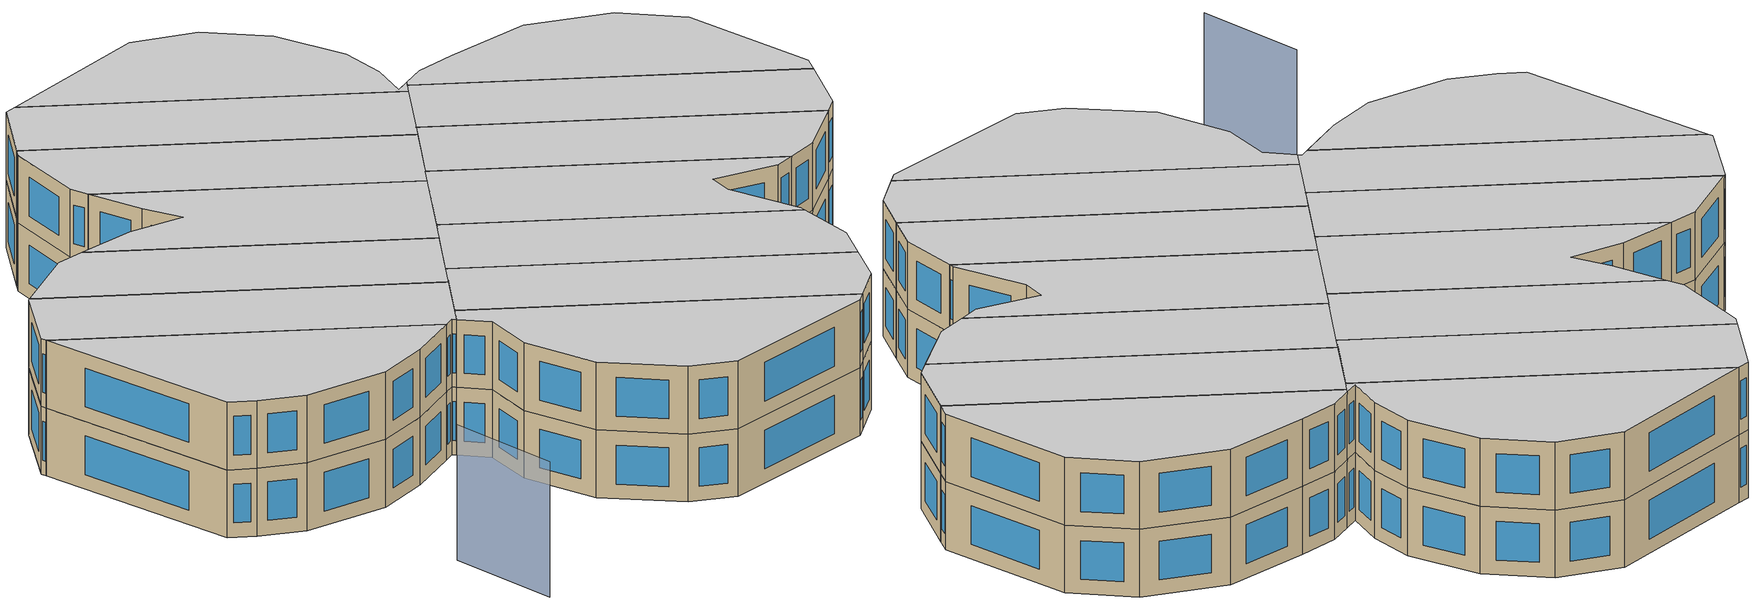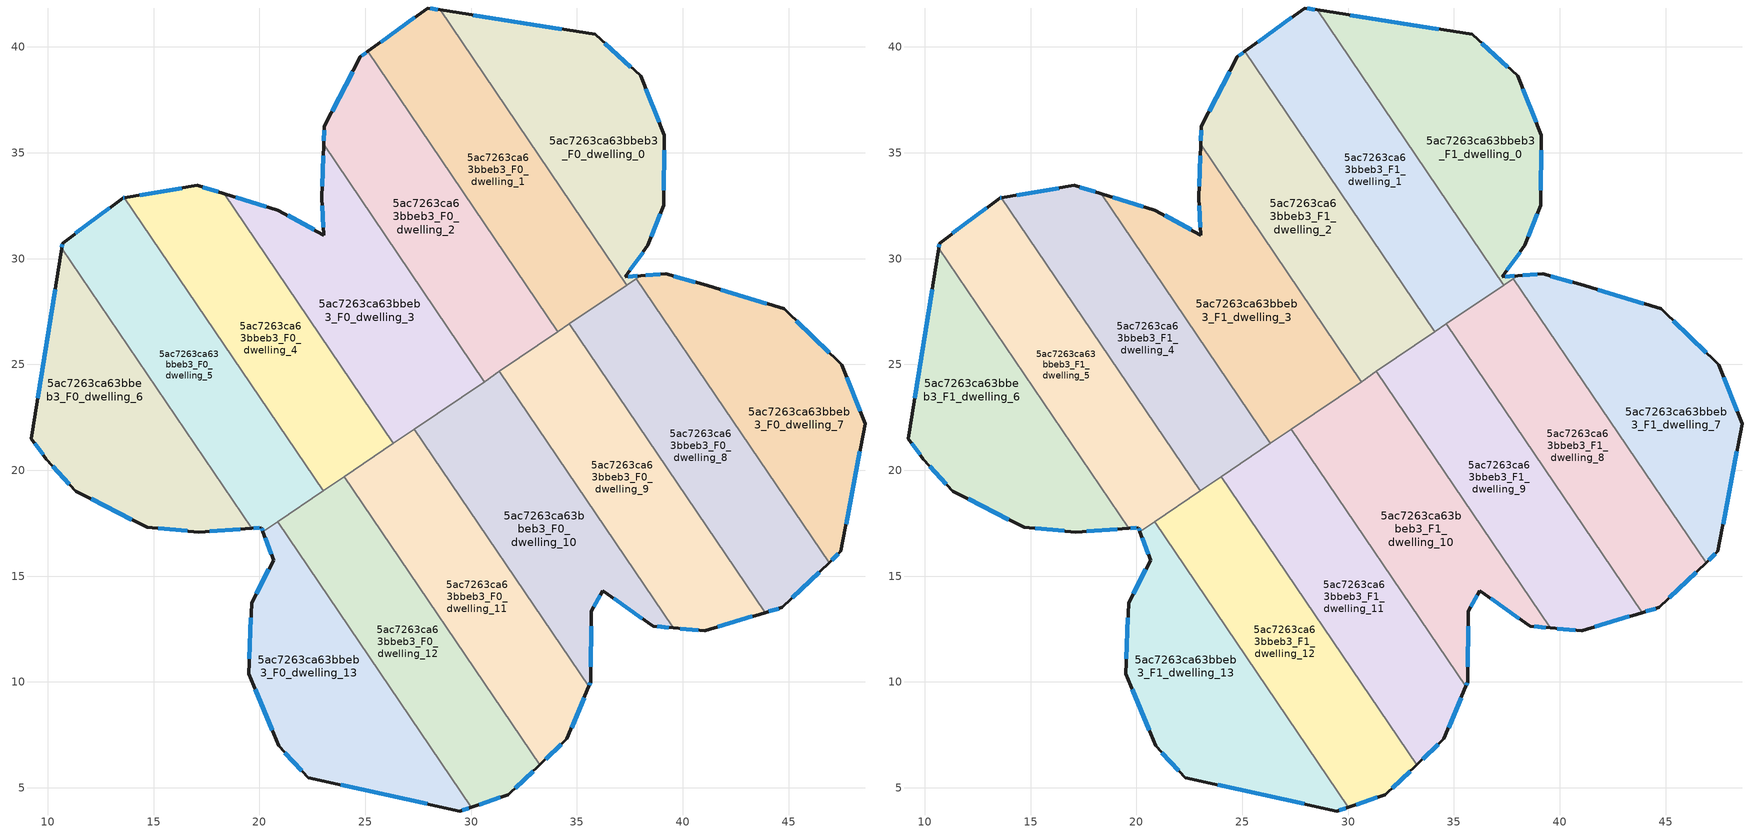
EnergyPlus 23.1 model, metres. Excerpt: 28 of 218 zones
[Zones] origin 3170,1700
5ac7263ca63bbeb3_F0_dwelling_0
 floor ground (EU_floor_Construction): 38.01,38.63 39.13,35.83 39.09,32.52 38.35,30.62 37.27,29.14 38.01,29.19 37.35,28.75 28.54,41.75 35.85,40.59 z0
 wall outside (EU_wall_Construction): 38.01,29.19 37.27,29.14 38.35,30.62 39.09,32.52 39.13,35.83 38.01,38.63 35.85,40.59 28.54,41.75 z0:3
 wall to 5ac7263ca63bbeb3_F0_dwelling_1 (EU_wall_Construction): 28.54,41.75 37.35,28.75 z0:3
 wall to 5ac7263ca63bbeb3_F0_dwelling_8 (EU_wall_Construction): 37.35,28.75 37.81,29.06 z0:3
 wall to 5ac7263ca63bbeb3_F0_dwelling_7 (EU_wall_Construction): 37.81,29.06 38.01,29.19 z0:3
 window (EU_Window_Construction): 39.1,33.23 39.12,35.12 / 38.51,31.03 38.94,32.11 / 37.5,29.46 38.12,30.3 / 37.85,29.18 37.43,29.15 / 34.29,40.84 30.11,41.5 / 37.55,39.05 36.32,40.17 / 38.89,36.43 38.25,38.03 z0.64:2.36
5ac7263ca63bbeb3_F0_dwelling_1
 floor ground (EU_floor_Construction): 28.54,41.75 37.35,28.75 34.1,26.54 25.12,39.79 27.95,41.84 z0
 wall outside (EU_wall_Construction): 28.54,41.75 27.95,41.84 25.12,39.79 z0:3
 wall to 5ac7263ca63bbeb3_F0_dwelling_2 (EU_wall_Construction): 25.12,39.79 34.1,26.54 z0:3
 wall to 5ac7263ca63bbeb3_F0_dwelling_9 (EU_wall_Construction): 34.1,26.54 34.65,26.91 z0:3
 wall to 5ac7263ca63bbeb3_F0_dwelling_8 (EU_wall_Construction): 34.65,26.91 37.36,28.75 z0:3
 window (EU_Window_Construction): 27.35,41.4 25.73,40.23 / 28.42,41.77 28.08,41.82 z0.64:2.36
5ac7263ca63bbeb3_F0_dwelling_10
 floor ground (EU_floor_Construction): 31.34,24.67 39.55,12.55 38.6,12.64 36.22,14.3 35.68,13.34 35.65,10.01 35.55,9.79 27.31,21.94 z0
 wall outside (EU_wall_Construction): 35.55,9.79 35.65,10.01 35.68,13.34 36.22,14.3 38.6,12.64 39.55,12.55 z0:3
 wall to 5ac7263ca63bbeb3_F0_dwelling_9 (EU_wall_Construction): 39.55,12.55 31.34,24.67 z0:3
 wall to 5ac7263ca63bbeb3_F0_dwelling_11 (EU_wall_Construction): 27.31,21.94 35.55,9.79 z0:3
 wall to 5ac7263ca63bbeb3_F0_dwelling_3 (EU_wall_Construction): 30.63,24.19 27.31,21.94 z0:3
 wall to 5ac7263ca63bbeb3_F0_dwelling_2 (EU_wall_Construction): 31.34,24.67 30.63,24.19 z0:3
 window (EU_Window_Construction): 38.8,12.62 39.35,12.57 / 36.73,13.95 38.09,13 / 35.8,13.55 36.11,14.1 / 35.65,10.73 35.67,12.63 / 35.57,9.84 35.63,9.96 z0.64:2.36
5ac7263ca63bbeb3_F0_dwelling_11
 floor ground (EU_floor_Construction): 27.31,21.94 35.55,9.79 34.53,7.31 33.24,6.09 24.01,19.7 z0
 wall outside (EU_wall_Construction): 33.24,6.09 34.53,7.31 35.55,9.79 z0:3
 wall to 5ac7263ca63bbeb3_F0_dwelling_12 (EU_wall_Construction): 24.01,19.7 33.24,6.09 z0:3
 wall to 5ac7263ca63bbeb3_F0_dwelling_4 (EU_wall_Construction): 26.32,21.27 24.01,19.7 z0:3
 wall to 5ac7263ca63bbeb3_F0_dwelling_3 (EU_wall_Construction): 27.31,21.94 26.32,21.27 z0:3
 window (EU_Window_Construction): 34.75,7.84 35.33,9.26 / 33.52,6.35 34.25,7.05 z0.64:2.36
5ac7263ca63bbeb3_F0_dwelling_12
 floor ground (EU_floor_Construction): 24.01,19.7 33.24,6.09 31.76,4.67 30.01,4.08 20.86,17.57 z0
 wall outside (EU_wall_Construction): 30.01,4.08 31.76,4.67 33.24,6.09 z0:3
 wall to 5ac7263ca63bbeb3_F0_dwelling_13 (EU_wall_Construction): 20.86,17.57 30.01,4.08 z0:3
 wall to 5ac7263ca63bbeb3_F0_dwelling_5 (EU_wall_Construction): 23.01,19.02 20.86,17.57 z0:3
 wall to 5ac7263ca63bbeb3_F0_dwelling_4 (EU_wall_Construction): 24.01,19.7 23.01,19.02 z0:3
 window (EU_Window_Construction): 32.07,4.97 32.92,5.78 / 30.38,4.21 31.38,4.54 z0.64:2.36
5ac7263ca63bbeb3_F0_dwelling_13
 floor ground (EU_floor_Construction): 20.86,17.57 30.01,4.08 29.47,3.9 22.3,5.48 20.9,6.99 19.49,10.38 19.62,13.74 20.66,15.76 20.17,17.1 z0
 wall outside (EU_wall_Construction): 20.17,17.1 20.66,15.76 19.62,13.74 19.49,10.38 20.9,6.99 22.3,5.48 29.47,3.9 30.01,4.08 z0:3
 wall to 5ac7263ca63bbeb3_F0_dwelling_5 (EU_wall_Construction): 20.86,17.57 20.17,17.1 z0:3
 window (EU_Window_Construction): 19.79,9.65 20.6,7.71 / 19.6,13.02 19.52,11.1 / 20.44,15.33 19.85,14.17 / 20.27,16.81 20.56,16.04 / 29.58,3.94 29.89,4.05 / 23.84,5.14 27.93,4.24 / 21.2,6.66 22,5.8 z0.64:2.36
5ac7263ca63bbeb3_F0_dwelling_2
 floor ground (EU_floor_Construction): 25.12,39.79 34.1,26.54 30.63,24.19 23.04,35.39 23.07,36.25 24.77,39.54 z0
 wall outside (EU_wall_Construction): 25.12,39.79 24.77,39.54 23.07,36.25 23.04,35.39 z0:3
 wall to 5ac7263ca63bbeb3_F0_dwelling_3 (EU_wall_Construction): 23.04,35.39 30.63,24.19 z0:3
 wall to 5ac7263ca63bbeb3_F0_dwelling_9 (EU_wall_Construction): 31.33,24.67 34.1,26.54 z0:3
 window (EU_Window_Construction): 23.06,36.06 23.04,35.57 / 24.4,38.83 23.43,36.95 / 25.04,39.74 24.84,39.59 z0.64:2.36
5ac7263ca63bbeb3_F0_dwelling_3
 floor ground (EU_floor_Construction): 23.04,35.39 30.63,24.19 24.01,19.7 26.32,21.27 18.33,33.07 20.86,32.29 23.05,31.1 22.94,32.88 z0
 wall outside (EU_wall_Construction): 23.04,35.39 22.94,32.88 23.05,31.1 20.86,32.29 18.33,33.07 z0:3
 wall to 5ac7263ca63bbeb3_F0_dwelling_4 (EU_wall_Construction): 18.33,33.07 26.32,21.27 z0:3
 wall adiabatic (EU_wall_Construction): 26.32,21.27 24.01,19.7 26.32,21.27 z0:3
 window (EU_Window_Construction): 20.32,32.46 18.87,32.9 / 22.58,31.35 21.33,32.04 / 22.96,32.5 23.02,31.48 / 23.02,34.85 22.96,33.42 z0.64:2.36
5ac7263ca63bbeb3_F0_dwelling_4
 floor ground (EU_floor_Construction): 18.33,33.07 26.32,21.27 23.01,19.02 13.62,32.88 17.06,33.46 z0
 wall outside (EU_wall_Construction): 18.33,33.07 17.06,33.46 13.62,32.88 z0:3
 wall to 5ac7263ca63bbeb3_F0_dwelling_5 (EU_wall_Construction): 13.62,32.88 23.01,19.02 z0:3
 window (EU_Window_Construction): 16.32,33.33 14.35,33 / 18.05,33.15 17.33,33.37 z0.64:2.36
5ac7263ca63bbeb3_F0_dwelling_5
 floor ground (EU_floor_Construction): 13.62,32.88 23.01,19.02 20.17,17.1 20.09,17.29 19.63,17.26 10.66,30.49 10.7,30.74 13.54,32.86 z0
 wall outside (EU_wall_Construction): 13.62,32.88 13.54,32.86 10.7,30.74 10.66,30.49 / 19.63,17.26 20.09,17.29 20.17,17.1 z0:3
 wall to 5ac7263ca63bbeb3_F0_dwelling_6 (EU_wall_Construction): 10.66,30.49 19.63,17.26 z0:3
 window (EU_Window_Construction): 12.93,32.41 11.31,31.19 / 13.6,32.87 13.55,32.87 / 20.11,17.25 20.15,17.14 / 19.73,17.27 19.99,17.28 / 10.69,30.68 10.67,30.54 z0.64:2.36
5ac7263ca63bbeb3_F0_dwelling_6
 floor ground (EU_floor_Construction): 10.66,30.49 19.63,17.26 17.12,17.08 14.69,17.31 11.32,19.01 9.93,20.52 9.22,21.49 z0
 wall outside (EU_wall_Construction): 10.66,30.49 9.22,21.49 9.93,20.52 11.32,19.01 14.69,17.31 17.12,17.08 19.63,17.26 z0:3
 window (EU_Window_Construction): 10.23,20.19 11.02,19.33 / 9.37,21.28 9.78,20.72 / 10.35,28.56 9.53,23.41 / 17.66,17.12 19.09,17.22 / 15.21,17.26 16.6,17.13 / 12.04,18.65 13.97,17.67 z0.64:2.36
5ac7263ca63bbeb3_F0_dwelling_7
 floor ground (EU_floor_Construction): 44.78,27.63 47.5,24.98 48.61,22.19 47.47,16.17 46.91,15.64 37.81,29.06 38.01,29.19 39.19,29.28 40.97,28.79 z0
 wall outside (EU_wall_Construction): 46.91,15.64 47.47,16.17 48.61,22.19 47.5,24.98 44.78,27.63 40.97,28.79 39.19,29.28 38.01,29.19 z0:3
 wall to 5ac7263ca63bbeb3_F0_dwelling_8 (EU_wall_Construction): 37.81,29.06 46.91,15.64 z0:3
 window (EU_Window_Construction): 43.97,27.88 41.79,28.54 / 46.92,25.55 45.37,27.06 / 48.38,22.79 47.74,24.39 / 47.71,17.46 48.37,20.9 / 47.03,15.75 47.35,16.06 / 38.94,29.26 38.26,29.21 / 40.59,28.89 39.57,29.17 z0.64:2.36
5ac7263ca63bbeb3_F0_dwelling_8
 floor ground (EU_floor_Construction): 37.81,29.06 46.91,15.64 44.7,13.52 43.89,13.28 34.65,26.91 z0
 wall outside (EU_wall_Construction): 43.89,13.28 44.7,13.52 46.91,15.64 z0:3
 wall to 5ac7263ca63bbeb3_F0_dwelling_9 (EU_wall_Construction): 34.65,26.91 43.89,13.28 z0:3
 window (EU_Window_Construction): 44.06,13.33 44.52,13.47 / 45.17,13.97 46.44,15.18 z0.64:2.36
5ac7263ca63bbeb3_F0_dwelling_9
 floor ground (EU_floor_Construction): 34.65,26.91 43.89,13.28 41.04,12.42 39.55,12.55 31.34,24.67 z0
 wall outside (EU_wall_Construction): 39.55,12.55 41.04,12.42 43.89,13.28 z0:3
 window (EU_Window_Construction): 39.87,12.52 40.72,12.45 / 41.65,12.6 43.28,13.09 z0.64:2.36
5ac7263ca63bbeb3_F1_dwelling_0
 floor to 5ac7263ca63bbeb3_F0_dwelling_0 (EU_floor_Construction): 38.01,38.63 39.13,35.83 39.09,32.52 38.35,30.62 37.27,29.14 38.01,29.19 37.35,28.75 28.54,41.75 35.85,40.59 z3
 wall outside (EU_wall_Construction): 38.01,29.19 37.27,29.14 38.35,30.62 39.09,32.52 39.13,35.83 38.01,38.63 35.85,40.59 28.54,41.75 z3:6
 wall to 5ac7263ca63bbeb3_F1_dwelling_1 (EU_wall_Construction): 28.54,41.75 37.35,28.75 z3:6
 wall to 5ac7263ca63bbeb3_F1_dwelling_8 (EU_wall_Construction): 37.35,28.75 37.81,29.06 z3:6
 wall to 5ac7263ca63bbeb3_F1_dwelling_7 (EU_wall_Construction): 37.81,29.06 38.01,29.19 z3:6
 window (EU_Window_Construction): 39.1,33.23 39.12,35.12 / 38.51,31.03 38.94,32.11 / 37.5,29.46 38.12,30.3 / 37.85,29.18 37.43,29.15 / 34.29,40.84 30.11,41.5 / 37.55,39.05 36.32,40.17 / 38.89,36.43 38.25,38.03 z3.64:5.36
 ceiling to 5ac7263ca63bbeb3_F2_dwelling_0 (EU_floor_Construction): 38.01,29.19 37.27,29.14 38.35,30.62 39.09,32.52 39.13,35.83 38.01,38.63 35.85,40.59 28.54,41.75 37.35,28.75 z6
5ac7263ca63bbeb3_F1_dwelling_1
 floor to 5ac7263ca63bbeb3_F0_dwelling_1 (EU_floor_Construction): 28.54,41.75 37.35,28.75 34.1,26.54 25.12,39.79 27.95,41.84 z3
 wall outside (EU_wall_Construction): 28.54,41.75 27.95,41.84 25.12,39.79 z3:6
 wall to 5ac7263ca63bbeb3_F1_dwelling_2 (EU_wall_Construction): 25.12,39.79 34.1,26.54 z3:6
 wall to 5ac7263ca63bbeb3_F1_dwelling_9 (EU_wall_Construction): 34.1,26.54 34.65,26.91 z3:6
 wall to 5ac7263ca63bbeb3_F1_dwelling_8 (EU_wall_Construction): 34.65,26.91 37.36,28.75 z3:6
 window (EU_Window_Construction): 27.35,41.4 25.73,40.23 / 28.42,41.77 28.08,41.82 z3.64:5.36
 ceiling to 5ac7263ca63bbeb3_F2_dwelling_1 (EU_floor_Construction): 37.35,28.75 28.54,41.75 27.95,41.84 25.12,39.79 34.1,26.54 z6
5ac7263ca63bbeb3_F1_dwelling_10
 floor to 5ac7263ca63bbeb3_F0_dwelling_10 (EU_floor_Construction): 31.34,24.67 39.55,12.55 38.6,12.64 36.22,14.3 35.68,13.34 35.65,10.01 35.55,9.79 27.31,21.94 z3
 wall outside (EU_wall_Construction): 35.55,9.79 35.65,10.01 35.68,13.34 36.22,14.3 38.6,12.64 39.55,12.55 z3:6
 wall to 5ac7263ca63bbeb3_F1_dwelling_9 (EU_wall_Construction): 39.55,12.55 31.34,24.67 z3:6
 wall to 5ac7263ca63bbeb3_F1_dwelling_11 (EU_wall_Construction): 27.31,21.94 35.55,9.79 z3:6
 wall to 5ac7263ca63bbeb3_F1_dwelling_3 (EU_wall_Construction): 30.63,24.19 27.31,21.94 z3:6
 wall to 5ac7263ca63bbeb3_F1_dwelling_2 (EU_wall_Construction): 31.34,24.67 30.63,24.19 z3:6
 window (EU_Window_Construction): 38.8,12.62 39.35,12.57 / 36.73,13.95 38.09,13 / 35.8,13.55 36.11,14.1 / 35.65,10.73 35.67,12.63 / 35.57,9.84 35.63,9.96 z3.64:5.36
 ceiling to 5ac7263ca63bbeb3_F2_dwelling_10 (EU_floor_Construction): 39.55,12.55 31.34,24.67 27.31,21.94 35.55,9.79 35.65,10.01 35.68,13.34 36.22,14.3 38.6,12.64 z6
5ac7263ca63bbeb3_F1_dwelling_11
 floor to 5ac7263ca63bbeb3_F0_dwelling_11 (EU_floor_Construction): 27.31,21.94 35.55,9.79 34.53,7.31 33.24,6.09 24.01,19.7 z3
 wall outside (EU_wall_Construction): 33.24,6.09 34.53,7.31 35.55,9.79 z3:6
 wall to 5ac7263ca63bbeb3_F1_dwelling_12 (EU_wall_Construction): 24.01,19.7 33.24,6.09 z3:6
 wall to 5ac7263ca63bbeb3_F1_dwelling_4 (EU_wall_Construction): 26.32,21.27 24.01,19.7 z3:6
 wall to 5ac7263ca63bbeb3_F1_dwelling_3 (EU_wall_Construction): 27.31,21.94 26.32,21.27 z3:6
 window (EU_Window_Construction): 34.75,7.84 35.33,9.26 / 33.52,6.35 34.25,7.05 z3.64:5.36
 ceiling to 5ac7263ca63bbeb3_F2_dwelling_11 (EU_floor_Construction): 34.53,7.31 35.55,9.79 27.31,21.94 24.01,19.7 33.24,6.09 z6
5ac7263ca63bbeb3_F1_dwelling_12
 floor to 5ac7263ca63bbeb3_F0_dwelling_12 (EU_floor_Construction): 24.01,19.7 33.24,6.09 31.76,4.67 30.01,4.08 20.86,17.57 z3
 wall outside (EU_wall_Construction): 30.01,4.08 31.76,4.67 33.24,6.09 z3:6
 wall to 5ac7263ca63bbeb3_F1_dwelling_13 (EU_wall_Construction): 20.86,17.57 30.01,4.08 z3:6
 wall to 5ac7263ca63bbeb3_F1_dwelling_5 (EU_wall_Construction): 23.01,19.02 20.86,17.57 z3:6
 wall to 5ac7263ca63bbeb3_F1_dwelling_4 (EU_wall_Construction): 24.01,19.7 23.01,19.02 z3:6
 window (EU_Window_Construction): 32.07,4.97 32.92,5.78 / 30.38,4.21 31.38,4.54 z3.64:5.36
 ceiling to 5ac7263ca63bbeb3_F2_dwelling_12 (EU_floor_Construction): 31.76,4.67 33.24,6.09 24.01,19.7 20.86,17.57 30.01,4.08 z6
5ac7263ca63bbeb3_F1_dwelling_13
 floor to 5ac7263ca63bbeb3_F0_dwelling_13 (EU_floor_Construction): 20.86,17.57 30.01,4.08 29.47,3.9 22.3,5.48 20.9,6.99 19.49,10.38 19.62,13.74 20.66,15.76 20.17,17.1 z3
 wall outside (EU_wall_Construction): 20.17,17.1 20.66,15.76 19.62,13.74 19.49,10.38 20.9,6.99 22.3,5.48 29.47,3.9 30.01,4.08 z3:6
 wall to 5ac7263ca63bbeb3_F1_dwelling_5 (EU_wall_Construction): 20.86,17.57 20.17,17.1 z3:6
 window (EU_Window_Construction): 19.79,9.65 20.6,7.71 / 19.6,13.02 19.52,11.1 / 20.44,15.33 19.85,14.17 / 20.27,16.81 20.56,16.04 / 29.58,3.94 29.89,4.05 / 23.84,5.14 27.93,4.24 / 21.2,6.66 22,5.8 z3.64:5.36
 ceiling to 5ac7263ca63bbeb3_F2_dwelling_13 (EU_floor_Construction): 30.01,4.08 20.86,17.57 20.17,17.1 20.66,15.76 19.62,13.74 19.49,10.38 20.9,6.99 22.3,5.48 29.47,3.9 z6
5ac7263ca63bbeb3_F1_dwelling_2
 floor to 5ac7263ca63bbeb3_F0_dwelling_2 (EU_floor_Construction): 25.12,39.79 34.1,26.54 30.63,24.19 23.04,35.39 23.07,36.25 24.77,39.54 z3
 wall outside (EU_wall_Construction): 25.12,39.79 24.77,39.54 23.07,36.25 23.04,35.39 z3:6
 wall to 5ac7263ca63bbeb3_F1_dwelling_3 (EU_wall_Construction): 23.04,35.39 30.63,24.19 z3:6
 wall to 5ac7263ca63bbeb3_F1_dwelling_9 (EU_wall_Construction): 31.33,24.67 34.1,26.54 z3:6
 window (EU_Window_Construction): 23.06,36.06 23.04,35.57 / 24.4,38.83 23.43,36.95 / 25.04,39.74 24.84,39.59 z3.64:5.36
 ceiling to 5ac7263ca63bbeb3_F2_dwelling_2 (EU_floor_Construction): 34.1,26.54 25.12,39.79 24.77,39.54 23.07,36.25 23.04,35.39 30.63,24.19 z6
5ac7263ca63bbeb3_F1_dwelling_3
 floor to 5ac7263ca63bbeb3_F0_dwelling_3 (EU_floor_Construction): 23.04,35.39 30.63,24.19 24.01,19.7 26.32,21.27 18.33,33.07 20.86,32.29 23.05,31.1 22.94,32.88 z3
 wall outside (EU_wall_Construction): 23.04,35.39 22.94,32.88 23.05,31.1 20.86,32.29 18.33,33.07 z3:6
 wall to 5ac7263ca63bbeb3_F1_dwelling_4 (EU_wall_Construction): 18.33,33.07 26.32,21.27 z3:6
 wall adiabatic (EU_wall_Construction): 26.32,21.27 24.01,19.7 26.32,21.27 z3:6
 window (EU_Window_Construction): 20.32,32.46 18.87,32.9 / 22.58,31.35 21.33,32.04 / 22.96,32.5 23.02,31.48 / 23.02,34.85 22.96,33.42 z3.64:5.36
 ceiling to 5ac7263ca63bbeb3_F2_dwelling_3 (EU_floor_Construction): 30.63,24.19 23.04,35.39 22.94,32.88 23.05,31.1 20.86,32.29 18.33,33.07 26.32,21.27 24.01,19.7 z6
5ac7263ca63bbeb3_F1_dwelling_4
 floor to 5ac7263ca63bbeb3_F0_dwelling_4 (EU_floor_Construction): 18.33,33.07 26.32,21.27 23.01,19.02 13.62,32.88 17.06,33.46 z3
 wall outside (EU_wall_Construction): 18.33,33.07 17.06,33.46 13.62,32.88 z3:6
 wall to 5ac7263ca63bbeb3_F1_dwelling_5 (EU_wall_Construction): 13.62,32.88 23.01,19.02 z3:6
 window (EU_Window_Construction): 16.32,33.33 14.35,33 / 18.05,33.15 17.33,33.37 z3.64:5.36
 ceiling to 5ac7263ca63bbeb3_F2_dwelling_4 (EU_floor_Construction): 26.32,21.27 18.33,33.07 17.06,33.46 13.62,32.88 23.01,19.02 z6
5ac7263ca63bbeb3_F1_dwelling_5
 floor to 5ac7263ca63bbeb3_F0_dwelling_5 (EU_floor_Construction): 13.62,32.88 23.01,19.02 20.17,17.1 20.09,17.29 19.63,17.26 10.66,30.49 10.7,30.74 13.54,32.86 z3
 wall outside (EU_wall_Construction): 13.62,32.88 13.54,32.86 10.7,30.74 10.66,30.49 / 19.63,17.26 20.09,17.29 20.17,17.1 z3:6
 wall to 5ac7263ca63bbeb3_F1_dwelling_6 (EU_wall_Construction): 10.66,30.49 19.63,17.26 z3:6
 window (EU_Window_Construction): 12.93,32.41 11.31,31.19 / 13.6,32.87 13.55,32.87 / 20.11,17.25 20.15,17.14 / 19.73,17.27 19.99,17.28 / 10.69,30.68 10.67,30.54 z3.64:5.36
 ceiling to 5ac7263ca63bbeb3_F2_dwelling_5 (EU_floor_Construction): 23.01,19.02 13.62,32.88 13.54,32.86 10.7,30.74 10.66,30.49 19.63,17.26 20.09,17.29 20.17,17.1 z6
5ac7263ca63bbeb3_F1_dwelling_6
 floor to 5ac7263ca63bbeb3_F0_dwelling_6 (EU_floor_Construction): 10.66,30.49 19.63,17.26 17.12,17.08 14.69,17.31 11.32,19.01 9.93,20.52 9.22,21.49 z3
 wall outside (EU_wall_Construction): 10.66,30.49 9.22,21.49 9.93,20.52 11.32,19.01 14.69,17.31 17.12,17.08 19.63,17.26 z3:6
 window (EU_Window_Construction): 10.23,20.19 11.02,19.33 / 9.37,21.28 9.78,20.72 / 10.35,28.56 9.53,23.41 / 17.66,17.12 19.09,17.22 / 15.21,17.26 16.6,17.13 / 12.04,18.65 13.97,17.67 z3.64:5.36
 ceiling to 5ac7263ca63bbeb3_F2_dwelling_6 (EU_floor_Construction): 19.63,17.26 10.66,30.49 9.22,21.49 9.93,20.52 11.32,19.01 14.69,17.31 17.12,17.08 z6
5ac7263ca63bbeb3_F1_dwelling_7
 floor to 5ac7263ca63bbeb3_F0_dwelling_7 (EU_floor_Construction): 44.78,27.63 47.5,24.98 48.61,22.19 47.47,16.17 46.91,15.64 37.81,29.06 38.01,29.19 39.19,29.28 40.97,28.79 z3
 wall outside (EU_wall_Construction): 46.91,15.64 47.47,16.17 48.61,22.19 47.5,24.98 44.78,27.63 40.97,28.79 39.19,29.28 38.01,29.19 z3:6
 wall to 5ac7263ca63bbeb3_F1_dwelling_8 (EU_wall_Construction): 37.81,29.06 46.91,15.64 z3:6
 window (EU_Window_Construction): 43.97,27.88 41.79,28.54 / 46.92,25.55 45.37,27.06 / 48.38,22.79 47.74,24.39 / 47.71,17.46 48.37,20.9 / 47.03,15.75 47.35,16.06 / 38.94,29.26 38.26,29.21 / 40.59,28.89 39.57,29.17 z3.64:5.36
 ceiling to 5ac7263ca63bbeb3_F2_dwelling_7 (EU_floor_Construction): 47.47,16.17 48.61,22.19 47.5,24.98 44.78,27.63 40.97,28.79 39.19,29.28 38.01,29.19 37.81,29.06 46.91,15.64 z6
5ac7263ca63bbeb3_F1_dwelling_8
 floor to 5ac7263ca63bbeb3_F0_dwelling_8 (EU_floor_Construction): 37.81,29.06 46.91,15.64 44.7,13.52 43.89,13.28 34.65,26.91 z3
 wall outside (EU_wall_Construction): 43.89,13.28 44.7,13.52 46.91,15.64 z3:6
 wall to 5ac7263ca63bbeb3_F1_dwelling_9 (EU_wall_Construction): 34.65,26.91 43.89,13.28 z3:6
 window (EU_Window_Construction): 44.06,13.33 44.52,13.47 / 45.17,13.97 46.44,15.18 z3.64:5.36
 ceiling to 5ac7263ca63bbeb3_F2_dwelling_8 (EU_floor_Construction): 44.7,13.52 46.91,15.64 37.81,29.06 34.65,26.91 43.89,13.28 z6
5ac7263ca63bbeb3_F1_dwelling_9
 floor to 5ac7263ca63bbeb3_F0_dwelling_9 (EU_floor_Construction): 34.65,26.91 43.89,13.28 41.04,12.42 39.55,12.55 31.34,24.67 z3
 wall outside (EU_wall_Construction): 39.55,12.55 41.04,12.42 43.89,13.28 z3:6
 window (EU_Window_Construction): 39.87,12.52 40.72,12.45 / 41.65,12.6 43.28,13.09 z3.64:5.36
 ceiling to 5ac7263ca63bbeb3_F2_dwelling_9 (EU_floor_Construction): 43.89,13.28 34.65,26.91 31.34,24.67 39.55,12.55 41.04,12.42 z6
shading: 11.86,12.51 10.71,7.67 z0:6
[Building]
EU S2 Campaign: North Axis=0; Terrain=City; Solar Distribution=FullExterior
[Site:Location]
Yerevan-Zvartnots.Intl.AP: Latitude=40.15; Longitude=44.383; Time Zone=4; Elevation=854
[SizingPeriod:WeatherFileDays]
AnnualSizingPeriod: Begin Month=1; Begin Day of Month=1; End Month=12; End Day of Month=31; Day of Week for Start Day=Monday; Use Weather File Daylight Saving Period=No; Use Weather File Rain and Snow Indicators=No
[MATERIAL]
EU_InternalMass_Material: Roughness=MediumRough; Thickness=0.1; Conductivity=1; Density=1800; Specific Heat=900; Thermal Absorptance=0.9; Solar Absorptance=0.7; Visible Absorptance=0.7
[MATERIAL:NOMASS] Roughness=MediumRough; Thermal Absorptance=0.9; Solar Absorptance=0.7; Visible Absorptance=0.7
Name | Thermal Resistance
EU_wall_NoMass | 1.05043
EU_floor_NoMass | 0.478065
[WINDOWMATERIAL:SIMPLEGLAZINGSYSTEM]
EU_Window_SimpleGlazing: UFactor=2.5566; Solar Heat Gain Coefficient=0.75; Visible Transmittance=0.75
[CONSTRUCTION]
EU_wall_Construction: EU_wall_NoMass
EU_floor_Construction: EU_floor_NoMass
EU_Window_Construction: EU_Window_SimpleGlazing
EU_InternalMass_Construction: EU_InternalMass_Material
[ZONE] Type=1; Multiplier=1; Ceiling Height=autocalculate; Floor Area=autocalculate; Part of Total Floor Area=Yes
Name | Volume
5ac7263ca63bbeb3_F0_dwelling_0; 5ac7263ca63bbeb3_F1_dwelling_0 | 189.231
5ac7263ca63bbeb3_F0_dwelling_1; 5ac7263ca63bbeb3_F1_dwelling_1 | 189.201
5ac7263ca63bbeb3_F0_dwelling_10; 5ac7263ca63bbeb3_F1_dwelling_10 | 189.202
5ac7263ca63bbeb3_F0_dwelling_11; 5ac7263ca63bbeb3_F1_dwelling_11 | 189.234
5ac7263ca63bbeb3_F0_dwelling_12; 5ac7263ca63bbeb3_F1_dwelling_12 | 189.203
5ac7263ca63bbeb3_F0_dwelling_13; 5ac7263ca63bbeb3_F1_dwelling_13 | 189.22
5ac7263ca63bbeb3_F0_dwelling_2; 5ac7263ca63bbeb3_F1_dwelling_2 | 189.235
5ac7263ca63bbeb3_F0_dwelling_3; 5ac7263ca63bbeb3_F1_dwelling_3 | 189.183
5ac7263ca63bbeb3_F0_dwelling_4; 5ac7263ca63bbeb3_F1_dwelling_4; 5ac7263ca63bbeb3_F0_dwelling_8; 5ac7263ca63bbeb3_F1_dwelling_8 | 189.246
5ac7263ca63bbeb3_F0_dwelling_5; 5ac7263ca63bbeb3_F1_dwelling_5 | 189.252
5ac7263ca63bbeb3_F0_dwelling_6; 5ac7263ca63bbeb3_F1_dwelling_6 | 189.204
5ac7263ca63bbeb3_F0_dwelling_7; 5ac7263ca63bbeb3_F1_dwelling_7 | 189.209
5ac7263ca63bbeb3_F0_dwelling_9; 5ac7263ca63bbeb3_F1_dwelling_9 | 189.218
[INTERNALMASS] Construction=EU_InternalMass_Construction
Name | Zone or ZoneList | Surface Area
5ac7263ca63bbeb3_F0_dwelling_0_EU_InternalMass | 5ac7263ca63bbeb3_F0_dwelling_0 | 63.0771
5ac7263ca63bbeb3_F0_dwelling_1_EU_InternalMass | 5ac7263ca63bbeb3_F0_dwelling_1 | 63.0672
5ac7263ca63bbeb3_F0_dwelling_2_EU_InternalMass | 5ac7263ca63bbeb3_F0_dwelling_2 | 63.0783
5ac7263ca63bbeb3_F0_dwelling_3_EU_InternalMass | 5ac7263ca63bbeb3_F0_dwelling_3 | 63.0637
5ac7263ca63bbeb3_F0_dwelling_4_EU_InternalMass | 5ac7263ca63bbeb3_F0_dwelling_4 | 63.0819
5ac7263ca63bbeb3_F0_dwelling_5_EU_InternalMass | 5ac7263ca63bbeb3_F0_dwelling_5 | 63.0838
5ac7263ca63bbeb3_F0_dwelling_6_EU_InternalMass | 5ac7263ca63bbeb3_F0_dwelling_6 | 63.0681
5ac7263ca63bbeb3_F0_dwelling_7_EU_InternalMass | 5ac7263ca63bbeb3_F0_dwelling_7 | 63.0698
5ac7263ca63bbeb3_F0_dwelling_8_EU_InternalMass | 5ac7263ca63bbeb3_F0_dwelling_8 | 63.0819
5ac7263ca63bbeb3_F0_dwelling_9_EU_InternalMass | 5ac7263ca63bbeb3_F0_dwelling_9 | 63.0728
5ac7263ca63bbeb3_F0_dwelling_10_EU_InternalMass | 5ac7263ca63bbeb3_F0_dwelling_10 | 63.0675
5ac7263ca63bbeb3_F0_dwelling_11_EU_InternalMass | 5ac7263ca63bbeb3_F0_dwelling_11 | 63.0781
5ac7263ca63bbeb3_F0_dwelling_12_EU_InternalMass | 5ac7263ca63bbeb3_F0_dwelling_12 | 63.0675
5ac7263ca63bbeb3_F0_dwelling_13_EU_InternalMass | 5ac7263ca63bbeb3_F0_dwelling_13 | 63.0734
5ac7263ca63bbeb3_F1_dwelling_0_EU_InternalMass | 5ac7263ca63bbeb3_F1_dwelling_0 | 63.0771
5ac7263ca63bbeb3_F1_dwelling_1_EU_InternalMass | 5ac7263ca63bbeb3_F1_dwelling_1 | 63.0672
5ac7263ca63bbeb3_F1_dwelling_2_EU_InternalMass | 5ac7263ca63bbeb3_F1_dwelling_2 | 63.0783
5ac7263ca63bbeb3_F1_dwelling_3_EU_InternalMass | 5ac7263ca63bbeb3_F1_dwelling_3 | 63.0637
5ac7263ca63bbeb3_F1_dwelling_4_EU_InternalMass | 5ac7263ca63bbeb3_F1_dwelling_4 | 63.0819
5ac7263ca63bbeb3_F1_dwelling_5_EU_InternalMass | 5ac7263ca63bbeb3_F1_dwelling_5 | 63.0838
5ac7263ca63bbeb3_F1_dwelling_6_EU_InternalMass | 5ac7263ca63bbeb3_F1_dwelling_6 | 63.0681
5ac7263ca63bbeb3_F1_dwelling_7_EU_InternalMass | 5ac7263ca63bbeb3_F1_dwelling_7 | 63.0698
5ac7263ca63bbeb3_F1_dwelling_8_EU_InternalMass | 5ac7263ca63bbeb3_F1_dwelling_8 | 63.0819
5ac7263ca63bbeb3_F1_dwelling_9_EU_InternalMass | 5ac7263ca63bbeb3_F1_dwelling_9 | 63.0728
5ac7263ca63bbeb3_F1_dwelling_10_EU_InternalMass | 5ac7263ca63bbeb3_F1_dwelling_10 | 63.0675
5ac7263ca63bbeb3_F1_dwelling_11_EU_InternalMass | 5ac7263ca63bbeb3_F1_dwelling_11 | 63.0781
5ac7263ca63bbeb3_F1_dwelling_12_EU_InternalMass | 5ac7263ca63bbeb3_F1_dwelling_12 | 63.0675
5ac7263ca63bbeb3_F1_dwelling_13_EU_InternalMass | 5ac7263ca63bbeb3_F1_dwelling_13 | 63.0734
[OTHEREQUIPMENT] Fuel Type=Electricity; Design Level Calculation Method=Watts/Area; Power per Zone Floor Area=1; Fraction Latent=0; Fraction Radiant=0; Fraction Lost=0; Carbon Dioxide Generation Rate=0; EndUse Subcategory=EU_Step8_InternalGains
Name | Zone or ZoneList or Space or SpaceList | Schedule
EU_Step8_InternalGain_5ac7263ca63bbeb3_F0_dwelling_0_f000 | 5ac7263ca63bbeb3_F0_dwelling_0 | EU_Step8_GainSchedule_5ac7263ca63bbeb3_F0_dwelling_0_f000
EU_Step8_InternalGain_5ac7263ca63bbeb3_F0_dwelling_1_f000 | 5ac7263ca63bbeb3_F0_dwelling_1 | EU_Step8_GainSchedule_5ac7263ca63bbeb3_F0_dwelling_1_f000
EU_Step8_InternalGain_5ac7263ca63bbeb3_F0_dwelling_2_f000 | 5ac7263ca63bbeb3_F0_dwelling_2 | EU_Step8_GainSchedule_5ac7263ca63bbeb3_F0_dwelling_2_f000
EU_Step8_InternalGain_5ac7263ca63bbeb3_F0_dwelling_3_f000 | 5ac7263ca63bbeb3_F0_dwelling_3 | EU_Step8_GainSchedule_5ac7263ca63bbeb3_F0_dwelling_3_f000
EU_Step8_InternalGain_5ac7263ca63bbeb3_F0_dwelling_4_f000 | 5ac7263ca63bbeb3_F0_dwelling_4 | EU_Step8_GainSchedule_5ac7263ca63bbeb3_F0_dwelling_4_f000
EU_Step8_InternalGain_5ac7263ca63bbeb3_F0_dwelling_5_f000 | 5ac7263ca63bbeb3_F0_dwelling_5 | EU_Step8_GainSchedule_5ac7263ca63bbeb3_F0_dwelling_5_f000
EU_Step8_InternalGain_5ac7263ca63bbeb3_F0_dwelling_6_f000 | 5ac7263ca63bbeb3_F0_dwelling_6 | EU_Step8_GainSchedule_5ac7263ca63bbeb3_F0_dwelling_6_f000
EU_Step8_InternalGain_5ac7263ca63bbeb3_F0_dwelling_7_f000 | 5ac7263ca63bbeb3_F0_dwelling_7 | EU_Step8_GainSchedule_5ac7263ca63bbeb3_F0_dwelling_7_f000
EU_Step8_InternalGain_5ac7263ca63bbeb3_F0_dwelling_8_f000 | 5ac7263ca63bbeb3_F0_dwelling_8 | EU_Step8_GainSchedule_5ac7263ca63bbeb3_F0_dwelling_8_f000
EU_Step8_InternalGain_5ac7263ca63bbeb3_F0_dwelling_9_f000 | 5ac7263ca63bbeb3_F0_dwelling_9 | EU_Step8_GainSchedule_5ac7263ca63bbeb3_F0_dwelling_9_f000
EU_Step8_InternalGain_5ac7263ca63bbeb3_F0_dwelling_10_f000 | 5ac7263ca63bbeb3_F0_dwelling_10 | EU_Step8_GainSchedule_5ac7263ca63bbeb3_F0_dwelling_10_f000
EU_Step8_InternalGain_5ac7263ca63bbeb3_F0_dwelling_11_f000 | 5ac7263ca63bbeb3_F0_dwelling_11 | EU_Step8_GainSchedule_5ac7263ca63bbeb3_F0_dwelling_11_f000
EU_Step8_InternalGain_5ac7263ca63bbeb3_F0_dwelling_12_f000 | 5ac7263ca63bbeb3_F0_dwelling_12 | EU_Step8_GainSchedule_5ac7263ca63bbeb3_F0_dwelling_12_f000
EU_Step8_InternalGain_5ac7263ca63bbeb3_F0_dwelling_13_f000 | 5ac7263ca63bbeb3_F0_dwelling_13 | EU_Step8_GainSchedule_5ac7263ca63bbeb3_F0_dwelling_13_f000
EU_Step8_InternalGain_5ac7263ca63bbeb3_F1_dwelling_0_f000 | 5ac7263ca63bbeb3_F1_dwelling_0 | EU_Step8_GainSchedule_5ac7263ca63bbeb3_F1_dwelling_0_f000
EU_Step8_InternalGain_5ac7263ca63bbeb3_F1_dwelling_1_f000 | 5ac7263ca63bbeb3_F1_dwelling_1 | EU_Step8_GainSchedule_5ac7263ca63bbeb3_F1_dwelling_1_f000
EU_Step8_InternalGain_5ac7263ca63bbeb3_F1_dwelling_2_f000 | 5ac7263ca63bbeb3_F1_dwelling_2 | EU_Step8_GainSchedule_5ac7263ca63bbeb3_F1_dwelling_2_f000
EU_Step8_InternalGain_5ac7263ca63bbeb3_F1_dwelling_3_f000 | 5ac7263ca63bbeb3_F1_dwelling_3 | EU_Step8_GainSchedule_5ac7263ca63bbeb3_F1_dwelling_3_f000
EU_Step8_InternalGain_5ac7263ca63bbeb3_F1_dwelling_4_f000 | 5ac7263ca63bbeb3_F1_dwelling_4 | EU_Step8_GainSchedule_5ac7263ca63bbeb3_F1_dwelling_4_f000
EU_Step8_InternalGain_5ac7263ca63bbeb3_F1_dwelling_5_f000 | 5ac7263ca63bbeb3_F1_dwelling_5 | EU_Step8_GainSchedule_5ac7263ca63bbeb3_F1_dwelling_5_f000
EU_Step8_InternalGain_5ac7263ca63bbeb3_F1_dwelling_6_f000 | 5ac7263ca63bbeb3_F1_dwelling_6 | EU_Step8_GainSchedule_5ac7263ca63bbeb3_F1_dwelling_6_f000
EU_Step8_InternalGain_5ac7263ca63bbeb3_F1_dwelling_7_f000 | 5ac7263ca63bbeb3_F1_dwelling_7 | EU_Step8_GainSchedule_5ac7263ca63bbeb3_F1_dwelling_7_f000
EU_Step8_InternalGain_5ac7263ca63bbeb3_F1_dwelling_8_f000 | 5ac7263ca63bbeb3_F1_dwelling_8 | EU_Step8_GainSchedule_5ac7263ca63bbeb3_F1_dwelling_8_f000
EU_Step8_InternalGain_5ac7263ca63bbeb3_F1_dwelling_9_f000 | 5ac7263ca63bbeb3_F1_dwelling_9 | EU_Step8_GainSchedule_5ac7263ca63bbeb3_F1_dwelling_9_f000
EU_Step8_InternalGain_5ac7263ca63bbeb3_F1_dwelling_10_f000 | 5ac7263ca63bbeb3_F1_dwelling_10 | EU_Step8_GainSchedule_5ac7263ca63bbeb3_F1_dwelling_10_f000
EU_Step8_InternalGain_5ac7263ca63bbeb3_F1_dwelling_11_f000 | 5ac7263ca63bbeb3_F1_dwelling_11 | EU_Step8_GainSchedule_5ac7263ca63bbeb3_F1_dwelling_11_f000
EU_Step8_InternalGain_5ac7263ca63bbeb3_F1_dwelling_12_f000 | 5ac7263ca63bbeb3_F1_dwelling_12 | EU_Step8_GainSchedule_5ac7263ca63bbeb3_F1_dwelling_12_f000
EU_Step8_InternalGain_5ac7263ca63bbeb3_F1_dwelling_13_f000 | 5ac7263ca63bbeb3_F1_dwelling_13 | EU_Step8_GainSchedule_5ac7263ca63bbeb3_F1_dwelling_13_f000
[ZONEVENTILATION:DESIGNFLOWRATE] Schedule=EU_AlwaysOn; Design Flow Rate Calculation Method=AirChanges/Hour; Air Changes per Hour=0.557805; Ventilation Type=Natural; Fan Pressure Rise=0; Fan Total Efficiency=1; Constant Term Coefficient=1; Temperature Term Coefficient=0; Velocity Term Coefficient=0; Velocity Squared Term Coefficient=0; Minimum Indoor Temperature=-100; Maximum Indoor Temperature=100; Delta Temperature=-100; Minimum Outdoor Temperature=-100; Maximum Outdoor Temperature=100; Maximum Wind Speed=40
Name | Zone or ZoneList or Space or SpaceList
EU_ConstantAir_5ac7263ca63bbeb3_F0_dwelling_0 | 5ac7263ca63bbeb3_F0_dwelling_0
EU_ConstantAir_5ac7263ca63bbeb3_F0_dwelling_1 | 5ac7263ca63bbeb3_F0_dwelling_1
EU_ConstantAir_5ac7263ca63bbeb3_F0_dwelling_2 | 5ac7263ca63bbeb3_F0_dwelling_2
EU_ConstantAir_5ac7263ca63bbeb3_F0_dwelling_3 | 5ac7263ca63bbeb3_F0_dwelling_3
EU_ConstantAir_5ac7263ca63bbeb3_F0_dwelling_4 | 5ac7263ca63bbeb3_F0_dwelling_4
EU_ConstantAir_5ac7263ca63bbeb3_F0_dwelling_5 | 5ac7263ca63bbeb3_F0_dwelling_5
EU_ConstantAir_5ac7263ca63bbeb3_F0_dwelling_6 | 5ac7263ca63bbeb3_F0_dwelling_6
EU_ConstantAir_5ac7263ca63bbeb3_F0_dwelling_7 | 5ac7263ca63bbeb3_F0_dwelling_7
EU_ConstantAir_5ac7263ca63bbeb3_F0_dwelling_8 | 5ac7263ca63bbeb3_F0_dwelling_8
EU_ConstantAir_5ac7263ca63bbeb3_F0_dwelling_9 | 5ac7263ca63bbeb3_F0_dwelling_9
EU_ConstantAir_5ac7263ca63bbeb3_F0_dwelling_10 | 5ac7263ca63bbeb3_F0_dwelling_10
EU_ConstantAir_5ac7263ca63bbeb3_F0_dwelling_11 | 5ac7263ca63bbeb3_F0_dwelling_11
EU_ConstantAir_5ac7263ca63bbeb3_F0_dwelling_12 | 5ac7263ca63bbeb3_F0_dwelling_12
EU_ConstantAir_5ac7263ca63bbeb3_F0_dwelling_13 | 5ac7263ca63bbeb3_F0_dwelling_13
EU_ConstantAir_5ac7263ca63bbeb3_F1_dwelling_0 | 5ac7263ca63bbeb3_F1_dwelling_0
EU_ConstantAir_5ac7263ca63bbeb3_F1_dwelling_1 | 5ac7263ca63bbeb3_F1_dwelling_1
EU_ConstantAir_5ac7263ca63bbeb3_F1_dwelling_2 | 5ac7263ca63bbeb3_F1_dwelling_2
EU_ConstantAir_5ac7263ca63bbeb3_F1_dwelling_3 | 5ac7263ca63bbeb3_F1_dwelling_3
EU_ConstantAir_5ac7263ca63bbeb3_F1_dwelling_4 | 5ac7263ca63bbeb3_F1_dwelling_4
EU_ConstantAir_5ac7263ca63bbeb3_F1_dwelling_5 | 5ac7263ca63bbeb3_F1_dwelling_5
EU_ConstantAir_5ac7263ca63bbeb3_F1_dwelling_6 | 5ac7263ca63bbeb3_F1_dwelling_6
EU_ConstantAir_5ac7263ca63bbeb3_F1_dwelling_7 | 5ac7263ca63bbeb3_F1_dwelling_7
EU_ConstantAir_5ac7263ca63bbeb3_F1_dwelling_8 | 5ac7263ca63bbeb3_F1_dwelling_8
EU_ConstantAir_5ac7263ca63bbeb3_F1_dwelling_9 | 5ac7263ca63bbeb3_F1_dwelling_9
EU_ConstantAir_5ac7263ca63bbeb3_F1_dwelling_10 | 5ac7263ca63bbeb3_F1_dwelling_10
EU_ConstantAir_5ac7263ca63bbeb3_F1_dwelling_11 | 5ac7263ca63bbeb3_F1_dwelling_11
EU_ConstantAir_5ac7263ca63bbeb3_F1_dwelling_12 | 5ac7263ca63bbeb3_F1_dwelling_12
EU_ConstantAir_5ac7263ca63bbeb3_F1_dwelling_13 | 5ac7263ca63bbeb3_F1_dwelling_13
[HVACTEMPLATE:THERMOSTAT] Constant Heating Setpoint=20; Constant Cooling Setpoint=50
EU_HeatOnly_5ac7263ca63bbeb3_F0_dwelling_0; EU_HeatOnly_5ac7263ca63bbeb3_F0_dwelling_1; EU_HeatOnly_5ac7263ca63bbeb3_F0_dwelling_2; EU_HeatOnly_5ac7263ca63bbeb3_F0_dwelling_3; EU_HeatOnly_5ac7263ca63bbeb3_F0_dwelling_4; EU_HeatOnly_5ac7263ca63bbeb3_F0_dwelling_5; EU_HeatOnly_5ac7263ca63bbeb3_F0_dwelling_6; EU_HeatOnly_5ac7263ca63bbeb3_F0_dwelling_7; EU_HeatOnly_5ac7263ca63bbeb3_F0_dwelling_8; EU_HeatOnly_5ac7263ca63bbeb3_F0_dwelling_9; EU_HeatOnly_5ac7263ca63bbeb3_F0_dwelling_10; EU_HeatOnly_5ac7263ca63bbeb3_F0_dwelling_11; EU_HeatOnly_5ac7263ca63bbeb3_F0_dwelling_12; EU_HeatOnly_5ac7263ca63bbeb3_F0_dwelling_13; EU_HeatOnly_5ac7263ca63bbeb3_F1_dwelling_0; EU_HeatOnly_5ac7263ca63bbeb3_F1_dwelling_1; EU_HeatOnly_5ac7263ca63bbeb3_F1_dwelling_2; EU_HeatOnly_5ac7263ca63bbeb3_F1_dwelling_3; EU_HeatOnly_5ac7263ca63bbeb3_F1_dwelling_4; EU_HeatOnly_5ac7263ca63bbeb3_F1_dwelling_5; EU_HeatOnly_5ac7263ca63bbeb3_F1_dwelling_6; EU_HeatOnly_5ac7263ca63bbeb3_F1_dwelling_7; EU_HeatOnly_5ac7263ca63bbeb3_F1_dwelling_8; EU_HeatOnly_5ac7263ca63bbeb3_F1_dwelling_9; EU_HeatOnly_5ac7263ca63bbeb3_F1_dwelling_10; EU_HeatOnly_5ac7263ca63bbeb3_F1_dwelling_11; EU_HeatOnly_5ac7263ca63bbeb3_F1_dwelling_12; EU_HeatOnly_5ac7263ca63bbeb3_F1_dwelling_13; EU_HeatOnly_5ac7263ca63bbeb3_F2_dwelling_0; EU_HeatOnly_5ac7263ca63bbeb3_F2_dwelling_1; EU_HeatOnly_5ac7263ca63bbeb3_F2_dwelling_2; EU_HeatOnly_5ac7263ca63bbeb3_F2_dwelling_3; EU_HeatOnly_5ac7263ca63bbeb3_F2_dwelling_4; EU_HeatOnly_5ac7263ca63bbeb3_F2_dwelling_5; EU_HeatOnly_5ac7263ca63bbeb3_F2_dwelling_6; EU_HeatOnly_5ac7263ca63bbeb3_F2_dwelling_7; EU_HeatOnly_5ac7263ca63bbeb3_F2_dwelling_8; EU_HeatOnly_5ac7263ca63bbeb3_F2_dwelling_9; EU_HeatOnly_5ac7263ca63bbeb3_F2_dwelling_10; EU_HeatOnly_5ac7263ca63bbeb3_F2_dwelling_11; EU_HeatOnly_5ac7263ca63bbeb3_F2_dwelling_12; EU_HeatOnly_5ac7263ca63bbeb3_F2_dwelling_13; EU_HeatOnly_5ac7263ca63bbeb3_F3_dwelling_0; EU_HeatOnly_5ac7263ca63bbeb3_F3_dwelling_1; EU_HeatOnly_5ac7263ca63bbeb3_F3_dwelling_2; EU_HeatOnly_5ac7263ca63bbeb3_F3_dwelling_3; EU_HeatOnly_5ac7263ca63bbeb3_F3_dwelling_4; EU_HeatOnly_5ac7263ca63bbeb3_F3_dwelling_5; EU_HeatOnly_5ac7263ca63bbeb3_F3_dwelling_6; EU_HeatOnly_5ac7263ca63bbeb3_F3_dwelling_7; EU_HeatOnly_5ac7263ca63bbeb3_F3_dwelling_8; EU_HeatOnly_5ac7263ca63bbeb3_F3_dwelling_9; EU_HeatOnly_5ac7263ca63bbeb3_F3_dwelling_10; EU_HeatOnly_5ac7263ca63bbeb3_F3_dwelling_11; EU_HeatOnly_5ac7263ca63bbeb3_F3_dwelling_12; EU_HeatOnly_5ac7263ca63bbeb3_F3_dwelling_13; EU_HeatOnly_5ac7263ca63bbeb3_F4_dwelling_0; EU_HeatOnly_5ac7263ca63bbeb3_F4_dwelling_1
[HVACTEMPLATE:ZONE:IDEALLOADSAIRSYSTEM] System Availability Schedule=EU_AlwaysOn; Maximum Heating Supply Air Temperature=50; Minimum Cooling Supply Air Temperature=13; Maximum Heating Supply Air Humidity Ratio=0.0156; Minimum Cooling Supply Air Humidity Ratio=0.0077; Heating Limit=NoLimit; Cooling Limit=NoLimit; Heating Availability Schedule=EU_AlwaysOn; Cooling Availability Schedule=EU_CoolingOff; Dehumidification Control Type=ConstantSensibleHeatRatio; Cooling Sensible Heat Ratio=0.7; Dehumidification Setpoint=60; Humidification Control Type=None; Humidification Setpoint=30; Outdoor Air Method=None; Outdoor Air Flow Rate per Person=0.00944; Outdoor Air Flow Rate per Zone Floor Area=0; Outdoor Air Flow Rate per Zone=0; Demand Controlled Ventilation Type=None; Outdoor Air Economizer Type=NoEconomizer; Heat Recovery Type=None; Sensible Heat Recovery Effectiveness=0.7; Latent Heat Recovery Effectiveness=0.65
Name | Template Thermostat
5ac7263ca63bbeb3_F0_dwelling_0 | EU_HeatOnly_5ac7263ca63bbeb3_F0_dwelling_0
5ac7263ca63bbeb3_F0_dwelling_1 | EU_HeatOnly_5ac7263ca63bbeb3_F0_dwelling_1
5ac7263ca63bbeb3_F0_dwelling_2 | EU_HeatOnly_5ac7263ca63bbeb3_F0_dwelling_2
5ac7263ca63bbeb3_F0_dwelling_3 | EU_HeatOnly_5ac7263ca63bbeb3_F0_dwelling_3
5ac7263ca63bbeb3_F0_dwelling_4 | EU_HeatOnly_5ac7263ca63bbeb3_F0_dwelling_4
5ac7263ca63bbeb3_F0_dwelling_5 | EU_HeatOnly_5ac7263ca63bbeb3_F0_dwelling_5
5ac7263ca63bbeb3_F0_dwelling_6 | EU_HeatOnly_5ac7263ca63bbeb3_F0_dwelling_6
5ac7263ca63bbeb3_F0_dwelling_7 | EU_HeatOnly_5ac7263ca63bbeb3_F0_dwelling_7
5ac7263ca63bbeb3_F0_dwelling_8 | EU_HeatOnly_5ac7263ca63bbeb3_F0_dwelling_8
5ac7263ca63bbeb3_F0_dwelling_9 | EU_HeatOnly_5ac7263ca63bbeb3_F0_dwelling_9
5ac7263ca63bbeb3_F0_dwelling_10 | EU_HeatOnly_5ac7263ca63bbeb3_F0_dwelling_10
5ac7263ca63bbeb3_F0_dwelling_11 | EU_HeatOnly_5ac7263ca63bbeb3_F0_dwelling_11
5ac7263ca63bbeb3_F0_dwelling_12 | EU_HeatOnly_5ac7263ca63bbeb3_F0_dwelling_12
5ac7263ca63bbeb3_F0_dwelling_13 | EU_HeatOnly_5ac7263ca63bbeb3_F0_dwelling_13
5ac7263ca63bbeb3_F1_dwelling_0 | EU_HeatOnly_5ac7263ca63bbeb3_F1_dwelling_0
5ac7263ca63bbeb3_F1_dwelling_1 | EU_HeatOnly_5ac7263ca63bbeb3_F1_dwelling_1
5ac7263ca63bbeb3_F1_dwelling_2 | EU_HeatOnly_5ac7263ca63bbeb3_F1_dwelling_2
5ac7263ca63bbeb3_F1_dwelling_3 | EU_HeatOnly_5ac7263ca63bbeb3_F1_dwelling_3
5ac7263ca63bbeb3_F1_dwelling_4 | EU_HeatOnly_5ac7263ca63bbeb3_F1_dwelling_4
5ac7263ca63bbeb3_F1_dwelling_5 | EU_HeatOnly_5ac7263ca63bbeb3_F1_dwelling_5
5ac7263ca63bbeb3_F1_dwelling_6 | EU_HeatOnly_5ac7263ca63bbeb3_F1_dwelling_6
5ac7263ca63bbeb3_F1_dwelling_7 | EU_HeatOnly_5ac7263ca63bbeb3_F1_dwelling_7
5ac7263ca63bbeb3_F1_dwelling_8 | EU_HeatOnly_5ac7263ca63bbeb3_F1_dwelling_8
5ac7263ca63bbeb3_F1_dwelling_9 | EU_HeatOnly_5ac7263ca63bbeb3_F1_dwelling_9
5ac7263ca63bbeb3_F1_dwelling_10 | EU_HeatOnly_5ac7263ca63bbeb3_F1_dwelling_10
5ac7263ca63bbeb3_F1_dwelling_11 | EU_HeatOnly_5ac7263ca63bbeb3_F1_dwelling_11
5ac7263ca63bbeb3_F1_dwelling_12 | EU_HeatOnly_5ac7263ca63bbeb3_F1_dwelling_12
5ac7263ca63bbeb3_F1_dwelling_13 | EU_HeatOnly_5ac7263ca63bbeb3_F1_dwelling_13
[SIZING:ZONE] Zone Cooling Design Supply Air Temperature Input Method=SupplyAirTemperature; Zone Cooling Design Supply Air Temperature=13; Zone Heating Design Supply Air Temperature Input Method=SupplyAirTemperature; Zone Heating Design Supply Air Temperature=50; Zone Cooling Design Supply Air Humidity Ratio=0.008; Zone Heating Design Supply Air Humidity Ratio=0.008; Cooling Design Air Flow Method=DesignDay; Cooling Design Air Flow Rate=0; Cooling Minimum Air Flow per Zone Floor Area=0.000762; Cooling Minimum Air Flow=0; Cooling Minimum Air Flow Fraction=0.2; Heating Design Air Flow Method=DesignDay; Heating Design Air Flow Rate=0; Heating Maximum Air Flow per Zone Floor Area=0.002032; Heating Maximum Air Flow=0.141576; Heating Maximum Air Flow Fraction=0.3; Account for Dedicated Outdoor Air System=No; Dedicated Outdoor Air System Control Strategy=NeutralSupplyAir; Dedicated Outdoor Air Low Setpoint Temperature for Design=autosize; Dedicated Outdoor Air High Setpoint Temperature for Design=autosize; Zone Load Sizing Method=Sensible Load Only No Latent Load; Zone Latent Cooling Design Supply Air Humidity Ratio Input Method=HumidityRatioDifference; Zone Cooling Design Supply Air Humidity Ratio Difference=0.005; Zone Latent Heating Design Supply Air Humidity Ratio Input Method=HumidityRatioDifference; Zone Humidification Design Supply Air Humidity Ratio Difference=0.005
5ac7263ca63bbeb3_F0_dwelling_0; 5ac7263ca63bbeb3_F0_dwelling_1; 5ac7263ca63bbeb3_F0_dwelling_2; 5ac7263ca63bbeb3_F0_dwelling_3; 5ac7263ca63bbeb3_F0_dwelling_4; 5ac7263ca63bbeb3_F0_dwelling_5; 5ac7263ca63bbeb3_F0_dwelling_6; 5ac7263ca63bbeb3_F0_dwelling_7; 5ac7263ca63bbeb3_F0_dwelling_8; 5ac7263ca63bbeb3_F0_dwelling_9; 5ac7263ca63bbeb3_F0_dwelling_10; 5ac7263ca63bbeb3_F0_dwelling_11; 5ac7263ca63bbeb3_F0_dwelling_12; 5ac7263ca63bbeb3_F0_dwelling_13; 5ac7263ca63bbeb3_F1_dwelling_0; 5ac7263ca63bbeb3_F1_dwelling_1; 5ac7263ca63bbeb3_F1_dwelling_2; 5ac7263ca63bbeb3_F1_dwelling_3; 5ac7263ca63bbeb3_F1_dwelling_4; 5ac7263ca63bbeb3_F1_dwelling_5; 5ac7263ca63bbeb3_F1_dwelling_6; 5ac7263ca63bbeb3_F1_dwelling_7; 5ac7263ca63bbeb3_F1_dwelling_8; 5ac7263ca63bbeb3_F1_dwelling_9; 5ac7263ca63bbeb3_F1_dwelling_10; 5ac7263ca63bbeb3_F1_dwelling_11; 5ac7263ca63bbeb3_F1_dwelling_12; 5ac7263ca63bbeb3_F1_dwelling_13
[SCHEDULE:CONSTANT]
Name | Hourly Value
EU_AlwaysOn | 1
EU_CoolingOff | 0
[SCHEDULE:FILE] Column Number=1; Rows to Skip at Top=0; Number of Hours of Data=8760; Column Separator=Comma; Interpolate to Timestep=No; Minutes per Item=60; Adjust Schedule for Daylight Savings=Yes
Name | File
EU_Step8_GainSchedule_5ac7263ca63bbeb3_F0_dwelling_0_f000 | ../../schedules/5ac7263ca63bbeb3/5ac7263ca63bbeb3_F0_dwelling_0_f000_gain.csv
EU_Step8_GainSchedule_5ac7263ca63bbeb3_F0_dwelling_1_f000 | ../../schedules/5ac7263ca63bbeb3/5ac7263ca63bbeb3_F0_dwelling_1_f000_gain.csv
EU_Step8_GainSchedule_5ac7263ca63bbeb3_F0_dwelling_2_f000 | ../../schedules/5ac7263ca63bbeb3/5ac7263ca63bbeb3_F0_dwelling_2_f000_gain.csv
EU_Step8_GainSchedule_5ac7263ca63bbeb3_F0_dwelling_3_f000 | ../../schedules/5ac7263ca63bbeb3/5ac7263ca63bbeb3_F0_dwelling_3_f000_gain.csv
EU_Step8_GainSchedule_5ac7263ca63bbeb3_F0_dwelling_4_f000 | ../../schedules/5ac7263ca63bbeb3/5ac7263ca63bbeb3_F0_dwelling_4_f000_gain.csv
EU_Step8_GainSchedule_5ac7263ca63bbeb3_F0_dwelling_5_f000 | ../../schedules/5ac7263ca63bbeb3/5ac7263ca63bbeb3_F0_dwelling_5_f000_gain.csv
EU_Step8_GainSchedule_5ac7263ca63bbeb3_F0_dwelling_6_f000 | ../../schedules/5ac7263ca63bbeb3/5ac7263ca63bbeb3_F0_dwelling_6_f000_gain.csv
EU_Step8_GainSchedule_5ac7263ca63bbeb3_F0_dwelling_7_f000 | ../../schedules/5ac7263ca63bbeb3/5ac7263ca63bbeb3_F0_dwelling_7_f000_gain.csv
EU_Step8_GainSchedule_5ac7263ca63bbeb3_F0_dwelling_8_f000 | ../../schedules/5ac7263ca63bbeb3/5ac7263ca63bbeb3_F0_dwelling_8_f000_gain.csv
EU_Step8_GainSchedule_5ac7263ca63bbeb3_F0_dwelling_9_f000 | ../../schedules/5ac7263ca63bbeb3/5ac7263ca63bbeb3_F0_dwelling_9_f000_gain.csv
EU_Step8_GainSchedule_5ac7263ca63bbeb3_F0_dwelling_10_f000 | ../../schedules/5ac7263ca63bbeb3/5ac7263ca63bbeb3_F0_dwelling_10_f000_gain.csv
EU_Step8_GainSchedule_5ac7263ca63bbeb3_F0_dwelling_11_f000 | ../../schedules/5ac7263ca63bbeb3/5ac7263ca63bbeb3_F0_dwelling_11_f000_gain.csv
EU_Step8_GainSchedule_5ac7263ca63bbeb3_F0_dwelling_12_f000 | ../../schedules/5ac7263ca63bbeb3/5ac7263ca63bbeb3_F0_dwelling_12_f000_gain.csv
EU_Step8_GainSchedule_5ac7263ca63bbeb3_F0_dwelling_13_f000 | ../../schedules/5ac7263ca63bbeb3/5ac7263ca63bbeb3_F0_dwelling_13_f000_gain.csv
EU_Step8_GainSchedule_5ac7263ca63bbeb3_F1_dwelling_0_f000 | ../../schedules/5ac7263ca63bbeb3/5ac7263ca63bbeb3_F1_dwelling_0_f000_gain.csv
EU_Step8_GainSchedule_5ac7263ca63bbeb3_F1_dwelling_1_f000 | ../../schedules/5ac7263ca63bbeb3/5ac7263ca63bbeb3_F1_dwelling_1_f000_gain.csv
EU_Step8_GainSchedule_5ac7263ca63bbeb3_F1_dwelling_2_f000 | ../../schedules/5ac7263ca63bbeb3/5ac7263ca63bbeb3_F1_dwelling_2_f000_gain.csv
EU_Step8_GainSchedule_5ac7263ca63bbeb3_F1_dwelling_3_f000 | ../../schedules/5ac7263ca63bbeb3/5ac7263ca63bbeb3_F1_dwelling_3_f000_gain.csv
EU_Step8_GainSchedule_5ac7263ca63bbeb3_F1_dwelling_4_f000 | ../../schedules/5ac7263ca63bbeb3/5ac7263ca63bbeb3_F1_dwelling_4_f000_gain.csv
EU_Step8_GainSchedule_5ac7263ca63bbeb3_F1_dwelling_5_f000 | ../../schedules/5ac7263ca63bbeb3/5ac7263ca63bbeb3_F1_dwelling_5_f000_gain.csv
EU_Step8_GainSchedule_5ac7263ca63bbeb3_F1_dwelling_6_f000 | ../../schedules/5ac7263ca63bbeb3/5ac7263ca63bbeb3_F1_dwelling_6_f000_gain.csv
EU_Step8_GainSchedule_5ac7263ca63bbeb3_F1_dwelling_7_f000 | ../../schedules/5ac7263ca63bbeb3/5ac7263ca63bbeb3_F1_dwelling_7_f000_gain.csv
EU_Step8_GainSchedule_5ac7263ca63bbeb3_F1_dwelling_8_f000 | ../../schedules/5ac7263ca63bbeb3/5ac7263ca63bbeb3_F1_dwelling_8_f000_gain.csv
EU_Step8_GainSchedule_5ac7263ca63bbeb3_F1_dwelling_9_f000 | ../../schedules/5ac7263ca63bbeb3/5ac7263ca63bbeb3_F1_dwelling_9_f000_gain.csv
EU_Step8_GainSchedule_5ac7263ca63bbeb3_F1_dwelling_10_f000 | ../../schedules/5ac7263ca63bbeb3/5ac7263ca63bbeb3_F1_dwelling_10_f000_gain.csv
EU_Step8_GainSchedule_5ac7263ca63bbeb3_F1_dwelling_11_f000 | ../../schedules/5ac7263ca63bbeb3/5ac7263ca63bbeb3_F1_dwelling_11_f000_gain.csv
EU_Step8_GainSchedule_5ac7263ca63bbeb3_F1_dwelling_12_f000 | ../../schedules/5ac7263ca63bbeb3/5ac7263ca63bbeb3_F1_dwelling_12_f000_gain.csv
EU_Step8_GainSchedule_5ac7263ca63bbeb3_F1_dwelling_13_f000 | ../../schedules/5ac7263ca63bbeb3/5ac7263ca63bbeb3_F1_dwelling_13_f000_gain.csv
